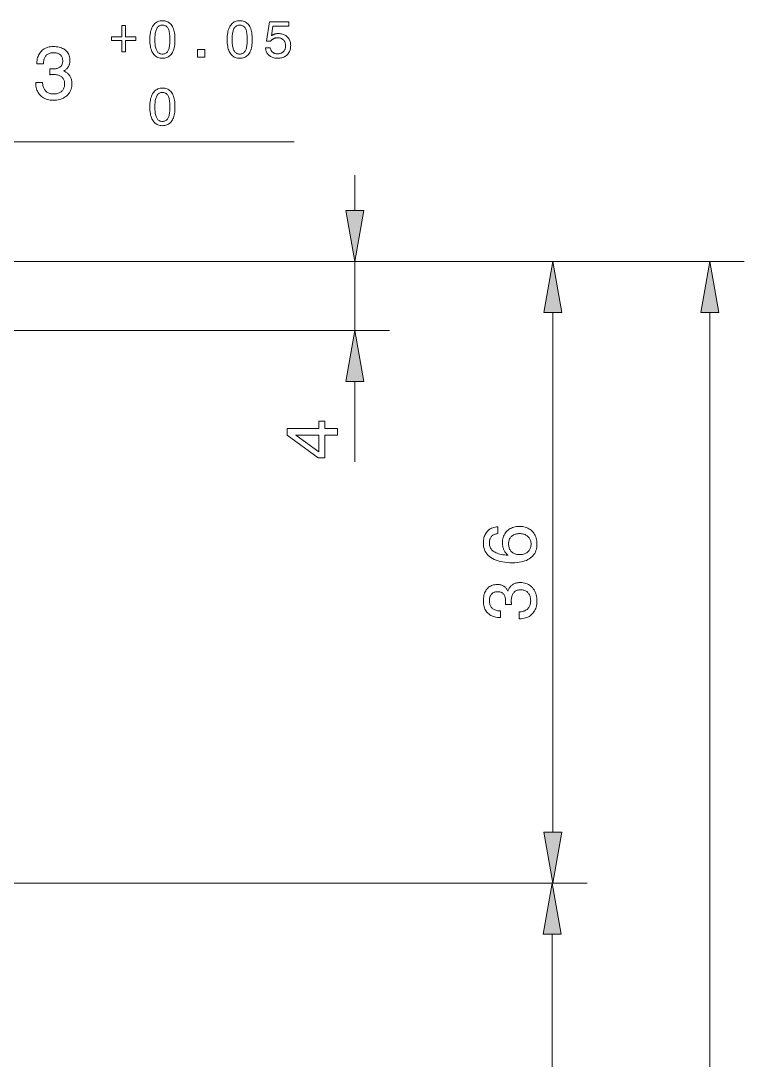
# Model space of a CAD drawing. Extents: x 0 to 297, y 0 to 420.
# Drawn here: x 171.9 to 213.8, y 283.6 to 343.8 of the extents above; entities that cross this region are included whole.
import ezdxf

# ---------------------------------------------------------------- set-up
doc = ezdxf.new("R2010")
doc.units = 0

msp = doc.modelspace()

# ---------------------------------------------------------------- linework, layer by layer
at = {"color": 7, "lineweight": 13}
for p, q in [((158.25, 336.785), (187.725, 336.785)), ((158.25, 329.858), (204.704, 329.858)), ((158.25, 329.858), (193.245, 329.858)), ((158.25, 329.858), (213.797, 329.858)), ((202.704, 296.812), (202.704, 326.904)), ((211.797, 152.612), (211.797, 326.904)), ((158.25, 325.858), (193.245, 325.858)), ((159.6, 293.858), (204.67, 293.858)), ((159.6, 293.858), (204.704, 293.858)), ((202.67, 263.812), (202.67, 290.904))]:
    msp.add_line(p, q, dxfattribs=at)
at = {"color": 7, "lineweight": 13, "ltscale": 0.05114}
msp.add_line((191.245, 332.812), (191.245, 334.858), dxfattribs=at)
at = {"color": 7, "lineweight": 13, "ltscale": 0.1}
msp.add_line((191.245, 325.858), (191.245, 329.858), dxfattribs=at)
at = {"color": 7, "lineweight": 13, "ltscale": 0.116125}
msp.add_line((191.245, 318.259), (191.245, 322.904), dxfattribs=at)
at = {"color": 7, "lineweight": 13}
for points in [[(179.367, 342.709), (179.369, 342.813), (179.374, 342.912), (179.384, 343.006), (179.397, 343.094), (179.413, 343.178), (179.434, 343.256), (179.458, 343.33), (179.486, 343.398), (179.518, 343.462), (179.553, 343.52), (179.592, 343.573), (179.634, 343.62), (179.68, 343.662), (179.729, 343.698), (179.781, 343.728), (179.837, 343.753), (179.896, 343.773), (179.959, 343.787), (180.025, 343.795), (180.094, 343.798), (180.164, 343.795), (180.231, 343.787), (180.294, 343.773), (180.353, 343.754), (180.409, 343.729), (180.462, 343.699), (180.511, 343.663), (180.556, 343.621), (180.598, 343.574), (180.637, 343.522), (180.672, 343.464), (180.703, 343.401), (180.731, 343.333), (180.754, 343.259), (180.775, 343.181), (180.791, 343.097), (180.804, 343.008), (180.813, 342.913), (180.819, 342.814), (180.821, 342.709), (180.819, 342.604), (180.813, 342.505), (180.804, 342.411), (180.791, 342.322), (180.775, 342.238), (180.754, 342.16), (180.731, 342.087), (180.703, 342.019), (180.672, 341.956), (180.637, 341.899), (180.598, 341.846), (180.556, 341.8), (180.511, 341.759), (180.462, 341.723), (180.409, 341.693), (180.353, 341.668), (180.294, 341.649), (180.231, 341.635), (180.164, 341.627), (180.094, 341.624), (180.025, 341.627), (179.959, 341.635), (179.896, 341.649), (179.837, 341.668), (179.781, 341.693), (179.729, 341.723), (179.68, 341.759), (179.634, 341.801), (179.592, 341.848), (179.553, 341.9), (179.518, 341.958), (179.486, 342.021), (179.458, 342.089), (179.434, 342.162), (179.413, 342.24), (179.397, 342.324), (179.384, 342.412), (179.374, 342.506), (179.369, 342.605)], [(183.844, 342.709), (183.846, 342.813), (183.852, 342.912), (183.861, 343.006), (183.874, 343.094), (183.891, 343.178), (183.911, 343.256), (183.935, 343.33), (183.963, 343.398), (183.995, 343.462), (184.03, 343.52), (184.069, 343.573), (184.111, 343.62), (184.157, 343.662), (184.206, 343.698), (184.259, 343.728), (184.315, 343.753), (184.374, 343.773), (184.436, 343.787), (184.502, 343.795), (184.572, 343.798), (184.642, 343.795), (184.708, 343.787), (184.771, 343.773), (184.831, 343.754), (184.887, 343.729), (184.939, 343.699), (184.988, 343.663), (185.034, 343.621), (185.076, 343.574), (185.114, 343.522), (185.149, 343.464), (185.18, 343.401), (185.208, 343.333), (185.232, 343.259), (185.252, 343.181), (185.269, 343.097), (185.281, 343.008), (185.291, 342.913), (185.296, 342.814), (185.298, 342.709), (185.296, 342.604), (185.291, 342.505), (185.281, 342.411), (185.269, 342.322), (185.252, 342.238), (185.232, 342.16), (185.208, 342.087), (185.18, 342.019), (185.149, 341.956), (185.114, 341.899), (185.076, 341.846), (185.034, 341.8), (184.988, 341.759), (184.939, 341.723), (184.887, 341.693), (184.831, 341.668), (184.771, 341.649), (184.708, 341.635), (184.642, 341.627), (184.572, 341.624), (184.502, 341.627), (184.436, 341.635), (184.374, 341.649), (184.315, 341.668), (184.259, 341.693), (184.206, 341.723), (184.157, 341.759), (184.111, 341.801), (184.069, 341.848), (184.03, 341.9), (183.995, 341.958), (183.963, 342.021), (183.935, 342.089), (183.911, 342.162), (183.891, 342.24), (183.874, 342.324), (183.861, 342.412), (183.852, 342.506), (183.846, 342.605)], [(186.062, 342.232), (186.343, 342.232), (186.349, 342.2), (186.356, 342.169), (186.366, 342.14), (186.377, 342.113), (186.389, 342.086), (186.404, 342.061), (186.42, 342.038), (186.438, 342.016), (186.458, 341.995), (186.479, 341.976), (186.502, 341.959), (186.526, 341.943), (186.552, 341.929), (186.578, 341.917), (186.606, 341.907), (186.635, 341.899), (186.665, 341.892), (186.697, 341.888), (186.729, 341.885), (186.763, 341.884), (186.805, 341.885), (186.845, 341.889), (186.883, 341.895), (186.919, 341.904), (186.954, 341.916), (186.987, 341.93), (187.018, 341.947), (187.048, 341.966), (187.076, 341.988), (187.103, 342.012), (187.127, 342.039), (187.149, 342.067), (187.168, 342.097), (187.185, 342.128), (187.199, 342.161), (187.211, 342.196), (187.22, 342.232), (187.226, 342.27), (187.23, 342.309), (187.231, 342.35), (187.23, 342.392), (187.226, 342.432), (187.22, 342.471), (187.211, 342.507), (187.2, 342.542), (187.186, 342.576), (187.169, 342.607), (187.15, 342.637), (187.128, 342.665), (187.104, 342.691), (187.078, 342.715), (187.05, 342.737), (187.02, 342.756), (186.989, 342.772), (186.956, 342.786), (186.921, 342.798), (186.884, 342.807), (186.846, 342.813), (186.805, 342.817), (186.763, 342.818), (186.739, 342.818), (186.715, 342.816), (186.692, 342.814), (186.669, 342.81), (186.646, 342.806), (186.624, 342.8), (186.602, 342.794), (186.581, 342.787), (186.56, 342.779), (186.54, 342.769), (186.52, 342.759), (186.5, 342.748), (186.482, 342.736), (186.463, 342.723), (186.445, 342.709), (186.428, 342.694), (186.411, 342.678), (186.395, 342.661), (186.379, 342.643), (186.363, 342.625), (186.123, 342.625), (186.288, 343.737), (187.41, 343.737), (187.41, 343.489), (186.49, 343.489), (186.406, 342.924), (186.422, 342.937), (186.437, 342.95), (186.454, 342.961), (186.471, 342.972), (186.488, 342.983), (186.506, 342.993), (186.525, 343.002), (186.544, 343.01), (186.564, 343.018), (186.584, 343.025), (186.605, 343.032), (186.626, 343.038), (186.647, 343.043), (186.669, 343.048), (186.691, 343.051), (186.714, 343.055), (186.737, 343.057), (186.76, 343.059), (186.784, 343.06), (186.808, 343.06), (186.871, 343.058), (186.932, 343.052), (186.99, 343.043), (187.046, 343.029), (187.099, 343.012), (187.15, 342.991), (187.198, 342.966), (187.244, 342.937), (187.287, 342.905), (187.328, 342.868), (187.365, 342.829), (187.399, 342.787), (187.428, 342.742), (187.454, 342.696), (187.476, 342.646), (187.493, 342.595), (187.507, 342.541), (187.517, 342.485), (187.523, 342.426), (187.525, 342.365), (187.523, 342.3), (187.517, 342.238), (187.506, 342.178), (187.492, 342.121), (187.473, 342.066), (187.45, 342.013), (187.423, 341.964), (187.391, 341.916), (187.356, 341.872), (187.316, 341.829), (187.273, 341.79), (187.228, 341.755), (187.179, 341.725), (187.129, 341.698), (187.076, 341.675), (187.02, 341.657), (186.962, 341.643), (186.901, 341.632), (186.838, 341.626), (186.772, 341.624), (186.714, 341.626), (186.658, 341.631), (186.603, 341.639), (186.551, 341.651), (186.501, 341.666), (186.453, 341.684), (186.407, 341.706), (186.362, 341.731), (186.32, 341.76), (186.28, 341.792), (186.243, 341.826), (186.209, 341.863), (186.178, 341.902), (186.151, 341.943), (186.128, 341.986), (186.108, 342.031), (186.091, 342.078), (186.078, 342.127), (186.069, 342.179)], [(177.751, 343.522), (177.962, 343.522), (177.962, 342.867), (178.558, 342.867), (178.558, 342.657), (177.962, 342.657), (177.962, 342.002), (177.751, 342.002), (177.751, 342.657), (177.152, 342.657), (177.152, 342.867), (177.751, 342.867)], [(179.656, 342.709), (179.657, 342.624), (179.66, 342.545), (179.666, 342.469), (179.673, 342.399), (179.683, 342.333), (179.694, 342.272), (179.708, 342.215), (179.724, 342.163), (179.742, 342.116), (179.762, 342.073), (179.785, 342.035), (179.81, 342.001), (179.837, 341.971), (179.867, 341.945), (179.899, 341.922), (179.933, 341.904), (179.97, 341.89), (180.009, 341.88), (180.051, 341.874), (180.094, 341.872), (180.139, 341.874), (180.18, 341.88), (180.22, 341.89), (180.257, 341.904), (180.291, 341.922), (180.323, 341.944), (180.352, 341.97), (180.379, 342), (180.404, 342.033), (180.426, 342.071), (180.446, 342.114), (180.463, 342.161), (180.479, 342.212), (180.492, 342.269), (180.504, 342.33), (180.513, 342.396), (180.52, 342.467), (180.526, 342.543), (180.529, 342.624), (180.53, 342.709), (180.529, 342.794), (180.526, 342.875), (180.52, 342.951), (180.513, 343.022), (180.504, 343.088), (180.492, 343.15), (180.479, 343.207), (180.463, 343.258), (180.446, 343.306), (180.426, 343.348), (180.404, 343.386), (180.379, 343.42), (180.352, 343.449), (180.323, 343.475), (180.291, 343.497), (180.257, 343.515), (180.22, 343.529), (180.18, 343.539), (180.139, 343.545), (180.094, 343.547), (180.051, 343.545), (180.009, 343.539), (179.97, 343.529), (179.933, 343.515), (179.899, 343.497), (179.867, 343.475), (179.837, 343.448), (179.81, 343.418), (179.785, 343.384), (179.762, 343.346), (179.742, 343.303), (179.724, 343.256), (179.708, 343.204), (179.694, 343.147), (179.683, 343.086), (179.673, 343.02), (179.666, 342.949), (179.66, 342.874), (179.657, 342.794)], [(184.134, 342.709), (184.135, 342.624), (184.138, 342.545), (184.143, 342.469), (184.151, 342.399), (184.16, 342.333), (184.172, 342.272), (184.186, 342.215), (184.202, 342.163), (184.22, 342.116), (184.24, 342.073), (184.262, 342.035), (184.287, 342.001), (184.314, 341.971), (184.344, 341.945), (184.376, 341.922), (184.41, 341.904), (184.447, 341.89), (184.486, 341.88), (184.528, 341.874), (184.572, 341.872), (184.616, 341.874), (184.658, 341.88), (184.697, 341.89), (184.734, 341.904), (184.768, 341.922), (184.8, 341.944), (184.83, 341.97), (184.857, 342), (184.881, 342.033), (184.903, 342.071), (184.923, 342.114), (184.941, 342.161), (184.956, 342.212), (184.97, 342.269), (184.981, 342.33), (184.991, 342.396), (184.998, 342.467), (185.003, 342.543), (185.006, 342.624), (185.007, 342.709), (185.006, 342.794), (185.003, 342.875), (184.998, 342.951), (184.991, 343.022), (184.981, 343.088), (184.97, 343.15), (184.956, 343.207), (184.941, 343.258), (184.923, 343.306), (184.903, 343.348), (184.881, 343.386), (184.857, 343.42), (184.83, 343.449), (184.8, 343.475), (184.768, 343.497), (184.734, 343.515), (184.697, 343.529), (184.658, 343.539), (184.616, 343.545), (184.572, 343.547), (184.528, 343.545), (184.486, 343.539), (184.447, 343.529), (184.41, 343.515), (184.376, 343.497), (184.344, 343.475), (184.314, 343.448), (184.287, 343.418), (184.262, 343.384), (184.24, 343.346), (184.22, 343.303), (184.202, 343.256), (184.186, 343.204), (184.172, 343.147), (184.16, 343.086), (184.151, 343.02), (184.143, 342.949), (184.138, 342.874), (184.135, 342.794)], [(172.754, 340.225), (173.153, 340.225), (173.156, 340.163), (173.162, 340.104), (173.171, 340.048), (173.184, 339.995), (173.199, 339.944), (173.218, 339.897), (173.241, 339.852), (173.266, 339.81), (173.295, 339.771), (173.327, 339.735), (173.362, 339.702), (173.399, 339.672), (173.439, 339.646), (173.482, 339.623), (173.528, 339.604), (173.576, 339.589), (173.627, 339.576), (173.681, 339.568), (173.737, 339.563), (173.796, 339.561), (173.854, 339.562), (173.909, 339.567), (173.962, 339.575), (174.012, 339.586), (174.06, 339.6), (174.105, 339.618), (174.147, 339.638), (174.188, 339.662), (174.225, 339.689), (174.261, 339.719), (174.293, 339.752), (174.322, 339.787), (174.347, 339.824), (174.369, 339.864), (174.388, 339.907), (174.403, 339.951), (174.415, 339.998), (174.424, 340.047), (174.429, 340.099), (174.43, 340.153), (174.429, 340.202), (174.424, 340.249), (174.415, 340.294), (174.404, 340.336), (174.388, 340.376), (174.37, 340.414), (174.348, 340.45), (174.323, 340.484), (174.295, 340.515), (174.263, 340.544), (174.228, 340.571), (174.19, 340.595), (174.15, 340.616), (174.107, 340.634), (174.061, 340.649), (174.013, 340.662), (173.961, 340.672), (173.908, 340.679), (173.851, 340.683), (173.792, 340.685), (173.783, 340.684), (173.774, 340.684), (173.766, 340.684), (173.757, 340.684), (173.748, 340.684), (173.739, 340.684), (173.73, 340.683), (173.721, 340.683), (173.712, 340.683), (173.703, 340.682), (173.693, 340.682), (173.683, 340.681), (173.673, 340.681), (173.661, 340.68), (173.649, 340.68), (173.637, 340.679), (173.624, 340.678), (173.61, 340.678), (173.596, 340.677), (173.581, 340.676), (173.581, 341.015), (173.59, 341.015), (173.599, 341.015), (173.608, 341.014), (173.617, 341.014), (173.626, 341.014), (173.635, 341.013), (173.644, 341.013), (173.652, 341.013), (173.661, 341.013), (173.669, 341.012), (173.678, 341.012), (173.686, 341.012), (173.694, 341.012), (173.702, 341.012), (173.71, 341.012), (173.718, 341.011), (173.725, 341.011), (173.733, 341.011), (173.74, 341.011), (173.747, 341.011), (173.804, 341.012), (173.858, 341.016), (173.908, 341.022), (173.956, 341.03), (174.001, 341.04), (174.042, 341.053), (174.081, 341.068), (174.116, 341.085), (174.149, 341.104), (174.178, 341.126), (174.205, 341.15), (174.229, 341.177), (174.25, 341.206), (174.268, 341.237), (174.284, 341.271), (174.296, 341.308), (174.306, 341.346), (174.313, 341.388), (174.317, 341.431), (174.319, 341.477), (174.317, 341.522), (174.313, 341.564), (174.306, 341.604), (174.297, 341.642), (174.285, 341.679), (174.27, 341.712), (174.252, 341.744), (174.232, 341.774), (174.208, 341.802), (174.183, 341.827), (174.154, 341.85), (174.123, 341.871), (174.09, 341.89), (174.055, 341.905), (174.017, 341.919), (173.977, 341.93), (173.934, 341.938), (173.889, 341.945), (173.841, 341.948), (173.792, 341.949), (173.736, 341.948), (173.682, 341.943), (173.632, 341.935), (173.584, 341.923), (173.539, 341.909), (173.497, 341.891), (173.458, 341.87), (173.421, 341.846), (173.387, 341.818), (173.356, 341.787), (173.328, 341.753), (173.303, 341.716), (173.28, 341.676), (173.261, 341.633), (173.245, 341.587), (173.231, 341.538), (173.221, 341.485), (173.214, 341.43), (173.209, 341.372), (173.208, 341.311), (172.824, 341.311), (172.824, 341.34), (172.826, 341.426), (172.834, 341.509), (172.847, 341.588), (172.865, 341.664), (172.888, 341.736), (172.916, 341.804), (172.949, 341.869), (172.988, 341.93), (173.031, 341.988), (173.08, 342.042), (173.133, 342.092), (173.19, 342.136), (173.25, 342.176), (173.313, 342.21), (173.381, 342.238), (173.452, 342.262), (173.526, 342.28), (173.604, 342.293), (173.685, 342.301), (173.77, 342.304), (173.86, 342.301), (173.946, 342.295), (174.028, 342.284), (174.105, 342.27), (174.178, 342.25), (174.248, 342.227), (174.313, 342.199), (174.374, 342.167), (174.43, 342.131), (174.483, 342.091), (174.531, 342.046), (174.574, 341.999), (174.612, 341.948), (174.645, 341.893), (174.673, 341.836), (174.696, 341.774), (174.713, 341.71), (174.726, 341.642), (174.733, 341.571), (174.736, 341.496), (174.735, 341.453), (174.732, 341.412), (174.727, 341.372), (174.721, 341.333), (174.712, 341.295), (174.701, 341.258), (174.689, 341.223), (174.675, 341.189), (174.658, 341.157), (174.64, 341.125), (174.62, 341.095), (174.598, 341.066), (174.574, 341.039), (174.549, 341.014), (174.521, 340.99), (174.492, 340.967), (174.461, 340.946), (174.428, 340.926), (174.393, 340.908), (174.357, 340.891), (174.404, 340.872), (174.449, 340.852), (174.491, 340.829), (174.532, 340.804), (174.57, 340.778), (174.605, 340.749), (174.639, 340.719), (174.67, 340.686), (174.698, 340.651), (174.724, 340.615), (174.748, 340.577), (174.77, 340.536), (174.788, 340.495), (174.805, 340.451), (174.818, 340.406), (174.83, 340.359), (174.839, 340.31), (174.845, 340.259), (174.849, 340.207), (174.85, 340.153), (174.847, 340.068), (174.838, 339.987), (174.823, 339.909), (174.803, 339.835), (174.776, 339.764), (174.744, 339.696), (174.705, 339.632), (174.661, 339.571), (174.611, 339.514), (174.555, 339.46), (174.494, 339.41), (174.429, 339.366), (174.36, 339.326), (174.288, 339.292), (174.211, 339.264), (174.131, 339.24), (174.046, 339.222), (173.958, 339.209), (173.866, 339.201), (173.77, 339.198), (173.68, 339.201), (173.592, 339.209), (173.509, 339.223), (173.429, 339.242), (173.354, 339.266), (173.281, 339.296), (173.213, 339.331), (173.148, 339.372), (173.088, 339.418), (173.03, 339.47), (172.978, 339.526), (172.931, 339.586), (172.89, 339.65), (172.854, 339.717), (172.823, 339.787), (172.798, 339.862), (172.779, 339.94), (172.765, 340.021), (172.757, 340.107), (172.754, 340.195)], [(182.125, 341.685), (182.125, 342.135), (182.543, 342.135), (182.543, 341.685)], [(179.367, 338.809), (179.369, 338.913), (179.374, 339.012), (179.384, 339.106), (179.397, 339.194), (179.413, 339.278), (179.434, 339.356), (179.458, 339.43), (179.486, 339.498), (179.518, 339.562), (179.553, 339.62), (179.592, 339.673), (179.634, 339.72), (179.68, 339.762), (179.729, 339.798), (179.781, 339.828), (179.837, 339.853), (179.896, 339.873), (179.959, 339.887), (180.025, 339.895), (180.094, 339.898), (180.164, 339.895), (180.231, 339.887), (180.294, 339.873), (180.353, 339.854), (180.409, 339.829), (180.462, 339.799), (180.511, 339.763), (180.556, 339.721), (180.598, 339.674), (180.637, 339.622), (180.672, 339.564), (180.703, 339.501), (180.731, 339.433), (180.754, 339.359), (180.775, 339.281), (180.791, 339.197), (180.804, 339.108), (180.813, 339.013), (180.819, 338.914), (180.821, 338.809), (180.819, 338.704), (180.813, 338.605), (180.804, 338.511), (180.791, 338.422), (180.775, 338.338), (180.754, 338.26), (180.731, 338.187), (180.703, 338.119), (180.672, 338.056), (180.637, 337.999), (180.598, 337.946), (180.556, 337.9), (180.511, 337.859), (180.462, 337.823), (180.409, 337.793), (180.353, 337.768), (180.294, 337.749), (180.231, 337.735), (180.164, 337.727), (180.094, 337.724), (180.025, 337.727), (179.959, 337.735), (179.896, 337.749), (179.837, 337.768), (179.781, 337.793), (179.729, 337.823), (179.68, 337.859), (179.634, 337.901), (179.592, 337.948), (179.553, 338), (179.518, 338.058), (179.486, 338.121), (179.458, 338.189), (179.434, 338.262), (179.413, 338.34), (179.397, 338.424), (179.384, 338.512), (179.374, 338.606), (179.369, 338.705)], [(179.656, 338.809), (179.657, 338.724), (179.66, 338.645), (179.666, 338.569), (179.673, 338.499), (179.683, 338.433), (179.694, 338.372), (179.708, 338.315), (179.724, 338.263), (179.742, 338.216), (179.762, 338.173), (179.785, 338.135), (179.81, 338.101), (179.837, 338.071), (179.867, 338.045), (179.899, 338.022), (179.933, 338.004), (179.97, 337.99), (180.009, 337.98), (180.051, 337.974), (180.094, 337.972), (180.139, 337.974), (180.18, 337.98), (180.22, 337.99), (180.257, 338.004), (180.291, 338.022), (180.323, 338.044), (180.352, 338.07), (180.379, 338.1), (180.404, 338.133), (180.426, 338.171), (180.446, 338.214), (180.463, 338.261), (180.479, 338.312), (180.492, 338.369), (180.504, 338.43), (180.513, 338.496), (180.52, 338.567), (180.526, 338.643), (180.529, 338.724), (180.53, 338.809), (180.529, 338.894), (180.526, 338.975), (180.52, 339.051), (180.513, 339.122), (180.504, 339.188), (180.492, 339.25), (180.479, 339.307), (180.463, 339.358), (180.446, 339.406), (180.426, 339.448), (180.404, 339.486), (180.379, 339.52), (180.352, 339.549), (180.323, 339.575), (180.291, 339.597), (180.257, 339.615), (180.22, 339.629), (180.18, 339.639), (180.139, 339.645), (180.094, 339.647), (180.051, 339.645), (180.009, 339.639), (179.97, 339.629), (179.933, 339.615), (179.899, 339.597), (179.867, 339.575), (179.837, 339.548), (179.81, 339.518), (179.785, 339.484), (179.762, 339.446), (179.742, 339.403), (179.724, 339.356), (179.708, 339.304), (179.694, 339.247), (179.683, 339.186), (179.673, 339.12), (179.666, 339.049), (179.66, 338.974), (179.657, 338.894)], [(190.724, 332.812), (191.245, 329.858), (191.766, 332.812)], [(203.224, 326.904), (202.704, 329.858), (202.183, 326.904)], [(212.318, 326.904), (211.797, 329.858), (211.276, 326.904)], [(191.766, 322.904), (191.245, 325.858), (190.724, 322.904)], [(190.245, 319.795), (189.503, 319.795), (189.503, 318.478), (189.123, 318.478), (187.312, 319.791), (187.312, 320.183), (189.157, 320.183), (189.157, 320.611), (189.503, 320.611), (189.503, 320.183), (190.245, 320.183)], [(189.157, 318.84), (189.157, 319.795), (187.814, 319.795)], [(199.515, 314.493), (199.515, 314.096), (199.469, 314.091), (199.426, 314.082), (199.385, 314.072), (199.346, 314.059), (199.309, 314.044), (199.274, 314.027), (199.242, 314.007), (199.212, 313.985), (199.184, 313.961), (199.158, 313.934), (199.134, 313.905), (199.113, 313.874), (199.095, 313.841), (199.079, 313.806), (199.065, 313.769), (199.054, 313.73), (199.046, 313.689), (199.039, 313.645), (199.036, 313.6), (199.035, 313.552), (199.037, 313.488), (199.045, 313.427), (199.059, 313.369), (199.078, 313.314), (199.102, 313.262), (199.132, 313.213), (199.167, 313.167), (199.207, 313.125), (199.253, 313.085), (199.304, 313.049), (199.361, 313.015), (199.423, 312.984), (199.491, 312.957), (199.565, 312.932), (199.644, 312.91), (199.728, 312.891), (199.819, 312.875), (199.914, 312.862), (200.016, 312.851), (200.122, 312.844), (200.091, 312.87), (200.061, 312.897), (200.032, 312.925), (200.005, 312.954), (199.98, 312.984), (199.956, 313.016), (199.933, 313.048), (199.913, 313.082), (199.893, 313.117), (199.876, 313.153), (199.86, 313.19), (199.845, 313.228), (199.833, 313.266), (199.822, 313.306), (199.812, 313.346), (199.805, 313.387), (199.799, 313.429), (199.795, 313.472), (199.792, 313.516), (199.791, 313.561), (199.794, 313.644), (199.802, 313.725), (199.816, 313.802), (199.835, 313.876), (199.86, 313.947), (199.89, 314.014), (199.925, 314.079), (199.966, 314.14), (200.013, 314.198), (200.064, 314.252), (200.121, 314.303), (200.181, 314.348), (200.244, 314.388), (200.311, 314.422), (200.381, 314.452), (200.455, 314.475), (200.532, 314.494), (200.613, 314.507), (200.697, 314.515), (200.784, 314.518), (200.872, 314.515), (200.956, 314.507), (201.037, 314.493), (201.115, 314.473), (201.189, 314.448), (201.26, 314.417), (201.328, 314.38), (201.392, 314.338), (201.453, 314.29), (201.511, 314.237), (201.564, 314.178), (201.611, 314.117), (201.653, 314.052), (201.689, 313.984), (201.72, 313.912), (201.745, 313.836), (201.765, 313.757), (201.779, 313.675), (201.787, 313.589), (201.79, 313.5), (201.786, 313.397), (201.775, 313.299), (201.757, 313.206), (201.732, 313.118), (201.699, 313.034), (201.659, 312.956), (201.611, 312.883), (201.557, 312.814), (201.495, 312.751), (201.425, 312.692), (201.349, 312.639), (201.266, 312.591), (201.177, 312.549), (201.082, 312.513), (200.98, 312.482), (200.871, 312.457), (200.757, 312.437), (200.635, 312.423), (200.507, 312.415), (200.373, 312.412), (200.216, 312.415), (200.066, 312.424), (199.923, 312.439), (199.787, 312.46), (199.659, 312.486), (199.538, 312.519), (199.424, 312.558), (199.317, 312.603), (199.218, 312.653), (199.126, 312.71), (199.042, 312.772), (198.967, 312.839), (198.901, 312.911), (198.844, 312.987), (198.795, 313.068), (198.755, 313.154), (198.724, 313.245), (198.702, 313.341), (198.689, 313.441), (198.685, 313.546), (198.687, 313.63), (198.693, 313.71), (198.704, 313.787), (198.719, 313.86), (198.739, 313.929), (198.763, 313.995), (198.791, 314.057), (198.824, 314.115), (198.86, 314.17), (198.902, 314.222), (198.947, 314.269), (198.996, 314.312), (199.048, 314.35), (199.104, 314.384), (199.164, 314.413), (199.227, 314.438), (199.294, 314.459), (199.364, 314.474), (199.438, 314.486)], [(200.789, 314.101), (200.731, 314.099), (200.676, 314.094), (200.623, 314.086), (200.573, 314.075), (200.525, 314.06), (200.479, 314.042), (200.436, 314.021), (200.395, 313.997), (200.357, 313.969), (200.321, 313.938), (200.287, 313.905), (200.258, 313.869), (200.231, 313.832), (200.209, 313.792), (200.189, 313.751), (200.174, 313.707), (200.161, 313.661), (200.153, 313.614), (200.147, 313.564), (200.146, 313.512), (200.147, 313.455), (200.152, 313.399), (200.161, 313.347), (200.173, 313.297), (200.189, 313.249), (200.208, 313.204), (200.23, 313.162), (200.256, 313.122), (200.286, 313.084), (200.318, 313.05), (200.354, 313.018), (200.393, 312.989), (200.434, 312.964), (200.477, 312.942), (200.523, 312.924), (200.572, 312.909), (200.623, 312.897), (200.677, 312.889), (200.734, 312.884), (200.793, 312.882), (200.852, 312.884), (200.908, 312.889), (200.962, 312.897), (201.014, 312.908), (201.063, 312.923), (201.11, 312.942), (201.154, 312.963), (201.196, 312.988), (201.235, 313.016), (201.271, 313.047), (201.305, 313.082), (201.335, 313.118), (201.362, 313.157), (201.385, 313.199), (201.404, 313.242), (201.42, 313.288), (201.432, 313.337), (201.441, 313.387), (201.447, 313.44), (201.448, 313.495), (201.447, 313.548), (201.441, 313.599), (201.432, 313.648), (201.419, 313.695), (201.403, 313.74), (201.383, 313.783), (201.359, 313.823), (201.332, 313.862), (201.301, 313.898), (201.266, 313.933), (201.228, 313.965), (201.189, 313.993), (201.146, 314.018), (201.102, 314.04), (201.056, 314.059), (201.007, 314.074), (200.955, 314.085), (200.902, 314.094), (200.846, 314.099)], [(200.763, 309.169), (200.763, 309.568), (200.825, 309.571), (200.884, 309.577), (200.94, 309.586), (200.993, 309.599), (201.044, 309.615), (201.092, 309.634), (201.136, 309.656), (201.178, 309.681), (201.217, 309.71), (201.253, 309.742), (201.286, 309.777), (201.316, 309.814), (201.342, 309.854), (201.365, 309.897), (201.384, 309.943), (201.4, 309.991), (201.412, 310.042), (201.42, 310.096), (201.426, 310.152), (201.427, 310.211), (201.426, 310.269), (201.421, 310.324), (201.413, 310.377), (201.402, 310.427), (201.388, 310.475), (201.37, 310.52), (201.35, 310.563), (201.326, 310.603), (201.299, 310.641), (201.269, 310.676), (201.236, 310.708), (201.201, 310.737), (201.164, 310.762), (201.124, 310.784), (201.082, 310.803), (201.037, 310.818), (200.99, 310.83), (200.941, 310.839), (200.889, 310.844), (200.835, 310.845), (200.786, 310.844), (200.739, 310.839), (200.694, 310.83), (200.652, 310.819), (200.612, 310.804), (200.574, 310.785), (200.538, 310.763), (200.504, 310.738), (200.473, 310.71), (200.444, 310.678), (200.417, 310.643), (200.393, 310.605), (200.372, 310.565), (200.354, 310.522), (200.339, 310.476), (200.326, 310.428), (200.316, 310.377), (200.309, 310.323), (200.305, 310.266), (200.304, 310.207), (200.304, 310.198), (200.304, 310.19), (200.304, 310.181), (200.304, 310.172), (200.304, 310.163), (200.304, 310.155), (200.305, 310.146), (200.305, 310.136), (200.305, 310.127), (200.306, 310.118), (200.306, 310.109), (200.307, 310.098), (200.307, 310.088), (200.308, 310.076), (200.308, 310.064), (200.309, 310.052), (200.31, 310.039), (200.31, 310.025), (200.311, 310.011), (200.312, 309.996), (199.973, 309.996), (199.973, 310.005), (199.973, 310.014), (199.974, 310.023), (199.974, 310.032), (199.975, 310.041), (199.975, 310.05), (199.975, 310.059), (199.975, 310.067), (199.976, 310.076), (199.976, 310.084), (199.976, 310.093), (199.976, 310.101), (199.976, 310.109), (199.977, 310.117), (199.977, 310.125), (199.977, 310.133), (199.977, 310.14), (199.977, 310.148), (199.977, 310.155), (199.977, 310.162), (199.976, 310.219), (199.972, 310.273), (199.967, 310.323), (199.958, 310.371), (199.948, 310.416), (199.936, 310.457), (199.921, 310.496), (199.903, 310.531), (199.884, 310.564), (199.862, 310.594), (199.838, 310.62), (199.811, 310.644), (199.782, 310.665), (199.751, 310.683), (199.717, 310.699), (199.68, 310.711), (199.642, 310.721), (199.601, 310.728), (199.557, 310.732), (199.511, 310.734), (199.466, 310.732), (199.424, 310.728), (199.384, 310.721), (199.346, 310.712), (199.31, 310.7), (199.276, 310.685), (199.244, 310.667), (199.214, 310.647), (199.187, 310.624), (199.161, 310.598), (199.138, 310.569), (199.117, 310.539), (199.099, 310.505), (199.083, 310.47), (199.069, 310.432), (199.058, 310.392), (199.05, 310.349), (199.044, 310.304), (199.04, 310.256), (199.039, 310.207), (199.04, 310.151), (199.045, 310.097), (199.053, 310.047), (199.065, 309.999), (199.079, 309.954), (199.097, 309.912), (199.118, 309.873), (199.143, 309.836), (199.17, 309.802), (199.201, 309.771), (199.235, 309.743), (199.272, 309.718), (199.312, 309.695), (199.355, 309.676), (199.401, 309.66), (199.451, 309.646), (199.503, 309.636), (199.558, 309.629), (199.616, 309.624), (199.678, 309.623), (199.678, 309.239), (199.648, 309.239), (199.562, 309.242), (199.479, 309.249), (199.4, 309.262), (199.324, 309.28), (199.252, 309.303), (199.184, 309.331), (199.119, 309.365), (199.058, 309.403), (199, 309.446), (198.946, 309.495), (198.896, 309.548), (198.852, 309.605), (198.813, 309.665), (198.779, 309.729), (198.75, 309.796), (198.726, 309.867), (198.708, 309.941), (198.695, 310.019), (198.687, 310.1), (198.685, 310.186), (198.687, 310.275), (198.693, 310.361), (198.704, 310.443), (198.719, 310.52), (198.738, 310.594), (198.761, 310.663), (198.789, 310.728), (198.821, 310.789), (198.857, 310.845), (198.897, 310.898), (198.942, 310.946), (198.989, 310.989), (199.04, 311.027), (199.095, 311.06), (199.153, 311.088), (199.214, 311.111), (199.278, 311.128), (199.346, 311.141), (199.417, 311.149), (199.492, 311.151), (199.535, 311.15), (199.576, 311.147), (199.617, 311.143), (199.656, 311.136), (199.693, 311.127), (199.73, 311.117), (199.765, 311.104), (199.799, 311.09), (199.832, 311.073), (199.863, 311.055), (199.893, 311.035), (199.922, 311.013), (199.949, 310.989), (199.974, 310.964), (199.999, 310.936), (200.021, 310.907), (200.042, 310.876), (200.062, 310.843), (200.08, 310.808), (200.097, 310.772), (200.116, 310.819), (200.136, 310.864), (200.159, 310.907), (200.184, 310.947), (200.21, 310.985), (200.239, 311.02), (200.27, 311.054), (200.302, 311.085), (200.337, 311.113), (200.373, 311.14), (200.412, 311.163), (200.452, 311.185), (200.494, 311.204), (200.537, 311.22), (200.582, 311.234), (200.63, 311.245), (200.678, 311.254), (200.729, 311.26), (200.781, 311.264), (200.835, 311.265), (200.92, 311.262), (201.001, 311.253), (201.079, 311.238), (201.153, 311.218), (201.224, 311.191), (201.292, 311.159), (201.356, 311.12), (201.417, 311.076), (201.475, 311.026), (201.529, 310.97), (201.578, 310.909), (201.623, 310.844), (201.662, 310.775), (201.696, 310.703), (201.725, 310.626), (201.748, 310.546), (201.766, 310.462), (201.78, 310.373), (201.787, 310.281), (201.79, 310.186), (201.787, 310.095), (201.779, 310.008), (201.765, 309.924), (201.746, 309.845), (201.722, 309.769), (201.692, 309.697), (201.657, 309.628), (201.616, 309.564), (201.57, 309.503), (201.518, 309.446), (201.462, 309.393), (201.402, 309.346), (201.339, 309.305), (201.271, 309.269), (201.201, 309.238), (201.126, 309.214), (201.048, 309.194), (200.967, 309.18), (200.882, 309.172), (200.793, 309.169)], [(202.183, 296.812), (202.704, 293.858), (203.224, 296.812)], [(203.191, 290.904), (202.67, 293.858), (202.149, 290.904)]]:
    msp.add_lwpolyline(points, close=True, dxfattribs=at)
for points in [[(190.724, 332.812), (191.245, 329.858), (190.724, 332.812), (191.766, 332.812)], [(203.224, 326.904), (202.704, 329.858), (203.224, 326.904), (202.183, 326.904)], [(212.318, 326.904), (211.797, 329.858), (212.318, 326.904), (211.276, 326.904)], [(191.766, 322.904), (191.245, 325.858), (191.766, 322.904), (190.724, 322.904)], [(202.183, 296.812), (202.704, 293.858), (202.183, 296.812), (203.224, 296.812)], [(203.191, 290.904), (202.67, 293.858), (203.191, 290.904), (202.149, 290.904)]]:
    msp.add_solid(points, dxfattribs=at)

doc.saveas('drawing.dxf')
